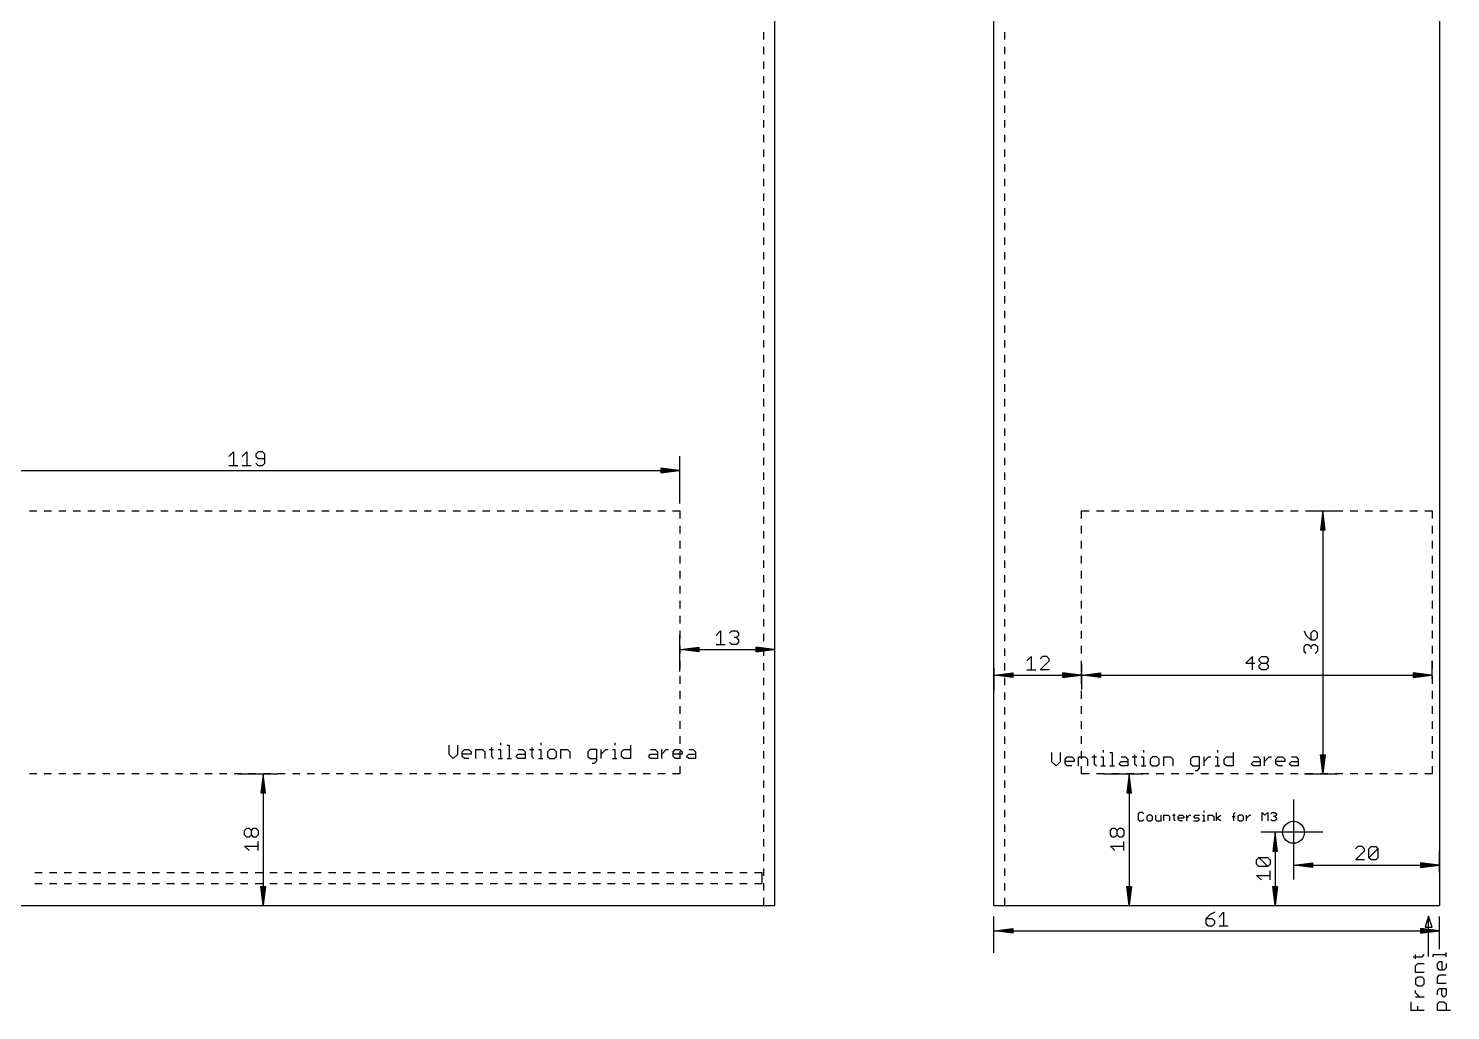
# Model space of a CAD drawing. Extents: x -7 to 382, y -31 to 255.
# Drawn here: x 187.9 to 382.5, y -14.4 to 120 of the extents above; entities that cross this region are included whole.
import ezdxf

# ---------------------------------------------------------------- set-up
doc = ezdxf.new("R2010")
doc.units = 0
doc.header["$MEASUREMENT"] = 0
for name, color, linetype, true_color in [('114', 253, 'CONTINUOUS', 0xadadad), ('20', 7, 'CONTINUOUS', 0xffffff), ('47', 140, 'CONTINUOUS', 0x00bfff)]:
    doc.layers.add(name, color=color, linetype=linetype, true_color=true_color)

msp = doc.modelspace()

# ---------------------------------------------------------------- linework, layer by layer
at = {"layer": '114'}
for p, q in [((245.3882, 21.9254), (245.3882, 20.6926)), ((246.621, 20.6926), (246.621, 21.9254)), ((251.2211, 21.6172), (251.2211, 20.3844)), ((252.4488, 22.2336), (252.4488, 21.9254)), ((253.3683, 21.9254), (253.6765, 21.9254)), ((253.6765, 21.9254), (253.6765, 20.0762)), ((256.7458, 21.6172), (256.7458, 20.3844)), ((257.9735, 22.2336), (257.9735, 21.9254)), ((268.1022, 22.2336), (268.1022, 21.9254)), ((270.2545, 21.9254), (270.2545, 20.0762)), ((245.3882, 20.6926), (246.0046, 20.0762)), ((246.0046, 20.0762), (246.621, 20.6926)), ((247.2297, 21.0008), (247.5379, 21.309)), ((247.2297, 20.3844), (247.2297, 21.0008)), ((248.4625, 20.6926), (247.2297, 20.6926)), ((247.5379, 20.0762), (247.2297, 20.3844)), ((247.5379, 21.309), (248.1543, 21.309)), ((248.1543, 20.0762), (247.5379, 20.0762)), ((248.1543, 21.309), (248.4625, 21.0008)), ((248.4625, 21.0008), (248.4625, 20.6926)), ((249.0713, 20.0762), (249.0713, 21.309)), ((249.0713, 21.309), (249.9959, 21.309)), ((249.9959, 21.309), (250.3041, 21.0008)), ((250.3041, 21.0008), (250.3041, 20.0762)), ((250.9129, 21.309), (251.5293, 21.309)), ((251.2211, 20.3844), (251.5293, 20.0762)), ((252.1406, 21.309), (252.4488, 21.309)), ((252.1406, 20.0762), (252.757, 20.0762)), ((252.4488, 21.309), (252.4488, 20.0762)), ((253.3683, 20.0762), (253.9847, 20.0762)), ((254.596, 20.3844), (254.9042, 20.6926)), ((254.9042, 20.0762), (254.596, 20.3844)), ((254.9042, 21.309), (255.5206, 21.309)), ((254.9042, 20.6926), (255.8288, 20.6926)), ((255.8288, 20.0762), (254.9042, 20.0762)), ((255.5206, 21.309), (255.8288, 21.0008)), ((255.8288, 21.0008), (255.8288, 20.0762)), ((256.4376, 21.309), (257.054, 21.309)), ((256.7458, 20.3844), (257.054, 20.0762)), ((257.6653, 21.309), (257.9735, 21.309)), ((257.6653, 20.0762), (258.2817, 20.0762)), ((257.9735, 21.309), (257.9735, 20.0762)), ((259.2012, 21.309), (258.893, 21.0008)), ((258.893, 21.0008), (258.893, 20.3844)), ((258.893, 20.3844), (259.2012, 20.0762)), ((259.8176, 21.309), (259.2012, 21.309)), ((259.2012, 20.0762), (259.8176, 20.0762)), ((260.1258, 21.0008), (259.8176, 21.309)), ((259.8176, 20.0762), (260.1258, 20.3844)), ((260.1258, 20.3844), (260.1258, 21.0008)), ((260.7346, 20.0762), (260.7346, 21.309)), ((260.7346, 21.309), (261.6592, 21.309)), ((261.6592, 21.309), (261.9674, 21.0008)), ((261.9674, 21.0008), (261.9674, 20.0762)), ((264.726, 21.309), (264.4178, 21.0008)), ((264.4178, 21.0008), (264.4178, 20.3844)), ((264.4178, 20.3844), (264.726, 20.0762)), ((265.6505, 21.309), (264.726, 21.309)), ((264.726, 20.0762), (265.6505, 20.0762)), ((265.3423, 19.4598), (265.6505, 19.768)), ((265.6505, 19.768), (265.6505, 21.309)), ((266.2593, 20.0762), (266.2593, 21.309)), ((266.2593, 20.6926), (266.8757, 21.309)), ((266.8757, 21.309), (267.1839, 21.309)), ((267.794, 21.309), (268.1022, 21.309)), ((267.794, 20.0762), (268.4104, 20.0762)), ((268.1022, 21.309), (268.1022, 20.0762)), ((269.0217, 21.0008), (269.3299, 21.309)), ((269.0217, 20.3844), (269.0217, 21.0008)), ((269.3299, 20.0762), (269.0217, 20.3844)), ((269.3299, 21.309), (270.2545, 21.309)), ((270.2545, 20.0762), (269.3299, 20.0762)), ((272.7048, 20.3844), (273.013, 20.6926)), ((273.013, 20.0762), (272.7048, 20.3844)), ((273.013, 21.309), (273.6294, 21.309)), ((273.013, 20.6926), (273.9376, 20.6926)), ((273.9376, 20.0762), (273.013, 20.0762)), ((273.6294, 21.309), (273.9376, 21.0008)), ((273.9376, 21.0008), (273.9376, 20.0762)), ((274.5464, 20.0762), (274.5464, 21.309)), ((274.5464, 20.6926), (275.1628, 21.309)), ((275.1628, 21.309), (275.471, 21.309)), ((276.081, 21.0008), (276.3892, 21.309)), ((276.081, 20.3844), (276.081, 21.0008)), ((277.3138, 20.6926), (276.081, 20.6926)), ((276.3892, 20.0762), (276.081, 20.3844)), ((276.3892, 21.309), (277.0056, 21.309)), ((277.0056, 20.0762), (276.3892, 20.0762)), ((277.0056, 21.309), (277.3138, 21.0008)), ((277.3138, 21.0008), (277.3138, 20.6926)), ((277.9226, 20.3844), (278.2308, 20.6926)), ((278.2308, 20.0762), (277.9226, 20.3844)), ((278.2308, 21.309), (278.8472, 21.309)), ((278.2308, 20.6926), (279.1554, 20.6926)), ((279.1554, 20.0762), (278.2308, 20.0762)), ((278.8472, 21.309), (279.1554, 21.0008)), ((279.1554, 21.0008), (279.1554, 20.0762)), ((327.8882, 20.9254), (327.8882, 19.6926)), ((327.8882, 19.6926), (328.5046, 19.0762)), ((328.5046, 19.0762), (329.121, 19.6926)), ((329.121, 19.6926), (329.121, 20.9254)), ((329.7297, 20.0008), (330.0379, 20.309)), ((329.7297, 19.3844), (329.7297, 20.0008)), ((330.9625, 19.6926), (329.7297, 19.6926)), ((330.0379, 20.309), (330.6543, 20.309)), ((330.6543, 20.309), (330.9625, 20.0008)), ((330.9625, 20.0008), (330.9625, 19.6926)), ((331.5713, 19.0762), (331.5713, 20.309)), ((331.5713, 20.309), (332.4959, 20.309)), ((332.4959, 20.309), (332.8041, 20.0008)), ((332.8041, 20.0008), (332.8041, 19.0762)), ((333.4129, 20.309), (334.0293, 20.309)), ((333.7211, 20.6172), (333.7211, 19.3844)), ((334.6406, 20.309), (334.9488, 20.309)), ((334.9488, 21.2336), (334.9488, 20.9254)), ((334.9488, 20.309), (334.9488, 19.0762)), ((335.8683, 20.9254), (336.1765, 20.9254)), ((336.1765, 20.9254), (336.1765, 19.0762)), ((337.096, 19.3844), (337.4042, 19.6926)), ((337.4042, 20.309), (338.0206, 20.309)), ((337.4042, 19.6926), (338.3288, 19.6926)), ((338.0206, 20.309), (338.3288, 20.0008)), ((338.3288, 20.0008), (338.3288, 19.0762)), ((338.9376, 20.309), (339.554, 20.309)), ((339.2458, 20.6172), (339.2458, 19.3844)), ((340.1653, 20.309), (340.4735, 20.309)), ((340.4735, 21.2336), (340.4735, 20.9254)), ((340.4735, 20.309), (340.4735, 19.0762)), ((341.7012, 20.309), (341.393, 20.0008)), ((341.393, 20.0008), (341.393, 19.3844)), ((342.3176, 20.309), (341.7012, 20.309)), ((342.6258, 20.0008), (342.3176, 20.309)), ((342.6258, 19.3844), (342.6258, 20.0008)), ((343.2346, 19.0762), (343.2346, 20.309)), ((343.2346, 20.309), (344.1592, 20.309)), ((344.1592, 20.309), (344.4674, 20.0008)), ((344.4674, 20.0008), (344.4674, 19.0762)), ((347.226, 20.309), (346.9178, 20.0008)), ((346.9178, 20.0008), (346.9178, 19.3844)), ((348.1505, 20.309), (347.226, 20.309)), ((348.1505, 18.768), (348.1505, 20.309)), ((348.7593, 19.0762), (348.7593, 20.309)), ((348.7593, 19.6926), (349.3757, 20.309)), ((349.3757, 20.309), (349.6839, 20.309)), ((350.294, 20.309), (350.6022, 20.309)), ((350.6022, 21.2336), (350.6022, 20.9254)), ((350.6022, 20.309), (350.6022, 19.0762)), ((351.5217, 20.0008), (351.8299, 20.309)), ((351.5217, 19.3844), (351.5217, 20.0008)), ((351.8299, 20.309), (352.7545, 20.309)), ((352.7545, 20.9254), (352.7545, 19.0762)), ((355.2048, 19.3844), (355.513, 19.6926)), ((355.513, 20.309), (356.1294, 20.309)), ((355.513, 19.6926), (356.4376, 19.6926)), ((356.1294, 20.309), (356.4376, 20.0008)), ((356.4376, 20.0008), (356.4376, 19.0762)), ((357.0464, 19.0762), (357.0464, 20.309)), ((357.0464, 19.6926), (357.6628, 20.309)), ((357.6628, 20.309), (357.971, 20.309)), ((358.581, 20.0008), (358.8892, 20.309)), ((358.581, 19.3844), (358.581, 20.0008)), ((359.8138, 19.6926), (358.581, 19.6926)), ((358.8892, 20.309), (359.5056, 20.309)), ((359.5056, 20.309), (359.8138, 20.0008)), ((359.8138, 20.0008), (359.8138, 19.6926)), ((360.4226, 19.3844), (360.7308, 19.6926)), ((360.7308, 20.309), (361.3472, 20.309)), ((360.7308, 19.6926), (361.6554, 19.6926)), ((361.3472, 20.309), (361.6554, 20.0008)), ((361.6554, 20.0008), (361.6554, 19.0762)), ((265.0341, 19.4598), (265.3423, 19.4598)), ((330.0379, 19.0762), (329.7297, 19.3844)), ((330.6543, 19.0762), (330.0379, 19.0762)), ((333.7211, 19.3844), (334.0293, 19.0762)), ((334.6406, 19.0762), (335.257, 19.0762)), ((335.8683, 19.0762), (336.4847, 19.0762)), ((337.4042, 19.0762), (337.096, 19.3844)), ((338.3288, 19.0762), (337.4042, 19.0762)), ((339.2458, 19.3844), (339.554, 19.0762)), ((340.1653, 19.0762), (340.7817, 19.0762)), ((341.393, 19.3844), (341.7012, 19.0762)), ((341.7012, 19.0762), (342.3176, 19.0762)), ((342.3176, 19.0762), (342.6258, 19.3844)), ((346.9178, 19.3844), (347.226, 19.0762)), ((347.226, 19.0762), (348.1505, 19.0762)), ((347.5341, 18.4598), (347.8423, 18.4598)), ((347.8423, 18.4598), (348.1505, 18.768)), ((350.294, 19.0762), (350.9104, 19.0762)), ((351.8299, 19.0762), (351.5217, 19.3844)), ((352.7545, 19.0762), (351.8299, 19.0762)), ((355.513, 19.0762), (355.2048, 19.3844)), ((356.4376, 19.0762), (355.513, 19.0762)), ((358.8892, 19.0762), (358.581, 19.3844)), ((359.5056, 19.0762), (358.8892, 19.0762)), ((360.7308, 19.0762), (360.4226, 19.3844)), ((361.6554, 19.0762), (360.7308, 19.0762)), ((379.5, -1.5), (379, -3)), ((379.5, -7), (379.5, -1.5)), ((380, -3), (379.5, -1.5)), ((379, -3), (380, -3)), ((377.3998, -7.0393), (378.5987, -7.0393)), ((377.6995, -7.339), (377.6995, -6.7396)), ((378.5987, -7.0393), (378.8984, -6.7396)), ((380.1001, -7.0321), (380.1001, -6.7324)), ((380.1001, -6.7324), (381.8984, -6.7324)), ((380.6995, -7.9745), (380.9992, -7.6748)), ((380.9992, -7.6748), (381.299, -7.6748)), ((381.299, -7.6748), (381.299, -8.8737)), ((381.8984, -7.0321), (381.8984, -6.4327)), ((377.6995, -8.2814), (377.9992, -7.9817)), ((377.6995, -9.1806), (377.6995, -8.2814)), ((378.8984, -9.1806), (377.6995, -9.1806)), ((377.9992, -7.9817), (378.8984, -7.9817)), ((380.6995, -8.574), (380.6995, -7.9745)), ((380.9992, -8.8737), (380.6995, -8.574)), ((380.6995, -9.8161), (380.9992, -9.5164)), ((381.5987, -8.8737), (380.9992, -8.8737)), ((380.9992, -9.5164), (381.8984, -9.5164)), ((381.8984, -8.574), (381.5987, -8.8737)), ((381.8984, -7.9745), (381.8984, -8.574)), ((377.9992, -9.8233), (377.6995, -10.123)), ((377.6995, -10.123), (377.6995, -10.7225)), ((377.6995, -10.7225), (377.9992, -11.0222)), ((377.6995, -11.9574), (377.6995, -11.6577)), ((378.5987, -9.8233), (377.9992, -9.8233)), ((377.9992, -11.0222), (378.5987, -11.0222)), ((378.8984, -10.123), (378.5987, -9.8233)), ((378.5987, -11.0222), (378.8984, -10.7225)), ((378.8984, -10.7225), (378.8984, -10.123)), ((380.6995, -10.7153), (380.6995, -9.8161)), ((381.8984, -10.7153), (380.6995, -10.7153)), ((380.6995, -11.6577), (380.9992, -11.3579)), ((380.6995, -12.2571), (380.6995, -11.6577)), ((380.9992, -11.3579), (381.8984, -11.3579)), ((381.299, -12.2571), (381.299, -11.3579)), ((381.8984, -11.3579), (381.8984, -12.2571)), ((377.1001, -14.3984), (377.1001, -13.1995)), ((378.299, -12.5568), (377.6995, -11.9574)), ((378.8984, -12.5568), (377.6995, -12.5568)), ((380.6995, -13.4992), (380.9992, -13.1995)), ((380.6995, -14.3984), (380.6995, -13.4992)), ((380.9992, -13.1995), (381.5987, -13.1995)), ((381.5987, -12.5568), (381.299, -12.2571)), ((381.8984, -12.2571), (381.5987, -12.5568)), ((381.5987, -13.1995), (381.8984, -13.4992)), ((381.8984, -13.4992), (381.8984, -14.3984)), ((378.8984, -14.3984), (377.1001, -14.3984)), ((377.9992, -14.3984), (377.9992, -13.799)), ((382.4978, -14.3984), (380.6995, -14.3984))]:
    msp.add_line(p, q, dxfattribs=at)
at = {"layer": '20'}
for p, q in [((290, 0), (290, 240)), ((320, 0), (320, 240)), ((381, 240), (381, 0)), ((288.5, 118.4917), (288.5, 119.5)), ((321.5, 118.4917), (321.5, 119.5)), ((288.5, 116.4833), (288.5, 117.4917)), ((321.5, 116.4833), (321.5, 117.4917)), ((288.5, 114.475), (288.5, 115.4833)), ((321.5, 114.475), (321.5, 115.4833)), ((288.5, 112.4667), (288.5, 113.475)), ((321.5, 112.4667), (321.5, 113.475)), ((288.5, 110.4583), (288.5, 111.4667)), ((321.5, 110.4583), (321.5, 111.4667)), ((288.5, 108.45), (288.5, 109.4583)), ((321.5, 108.45), (321.5, 109.4583)), ((288.5, 106.4417), (288.5, 107.45)), ((321.5, 106.4417), (321.5, 107.45)), ((288.5, 104.4333), (288.5, 105.4417)), ((321.5, 104.4333), (321.5, 105.4417)), ((288.5, 102.425), (288.5, 103.4333)), ((321.5, 102.425), (321.5, 103.4333)), ((288.5, 100.4167), (288.5, 101.425)), ((321.5, 100.4167), (321.5, 101.425)), ((288.5, 98.4083), (288.5, 99.4167)), ((321.5, 98.4083), (321.5, 99.4167)), ((288.5, 96.4), (288.5, 97.4083)), ((321.5, 96.4), (321.5, 97.4083)), ((288.5, 94.3917), (288.5, 95.4)), ((321.5, 94.3917), (321.5, 95.4)), ((288.5, 92.3833), (288.5, 93.3917)), ((321.5, 92.3833), (321.5, 93.3917)), ((288.5, 90.375), (288.5, 91.3833)), ((321.5, 90.375), (321.5, 91.3833)), ((288.5, 88.3667), (288.5, 89.375)), ((321.5, 88.3667), (321.5, 89.375)), ((288.5, 86.3583), (288.5, 87.3667)), ((321.5, 86.3583), (321.5, 87.3667)), ((288.5, 84.35), (288.5, 85.3583)), ((321.5, 84.35), (321.5, 85.3583)), ((288.5, 82.3417), (288.5, 83.35)), ((321.5, 82.3417), (321.5, 83.35)), ((288.5, 80.3333), (288.5, 81.3417)), ((321.5, 80.3333), (321.5, 81.3417)), ((288.5, 78.325), (288.5, 79.3333)), ((321.5, 78.325), (321.5, 79.3333)), ((288.5, 76.3167), (288.5, 77.325)), ((321.5, 76.3167), (321.5, 77.325)), ((288.5, 74.3083), (288.5, 75.3167)), ((321.5, 74.3083), (321.5, 75.3167)), ((288.5, 72.3), (288.5, 73.3083)), ((321.5, 72.3), (321.5, 73.3083)), ((288.5, 70.2917), (288.5, 71.3)), ((321.5, 70.2917), (321.5, 71.3)), ((288.5, 68.2833), (288.5, 69.2917)), ((321.5, 68.2833), (321.5, 69.2917)), ((288.5, 66.275), (288.5, 67.2833)), ((321.5, 66.275), (321.5, 67.2833)), ((288.5, 64.2667), (288.5, 65.275)), ((321.5, 64.2667), (321.5, 65.275)), ((288.5, 62.2583), (288.5, 63.2667)), ((321.5, 62.2583), (321.5, 63.2667)), ((288.5, 60.25), (288.5, 61.2583)), ((321.5, 60.25), (321.5, 61.2583)), ((288.5, 58.2417), (288.5, 59.25)), ((321.5, 58.2417), (321.5, 59.25)), ((288.5, 56.2333), (288.5, 57.2417)), ((321.5, 56.2333), (321.5, 57.2417)), ((288.5, 54.225), (288.5, 55.2333)), ((321.5, 54.225), (321.5, 55.2333)), ((188, 54), (189, 54)), ((190, 54), (191, 54)), ((192, 54), (193, 54)), ((194, 54), (195, 54)), ((196, 54), (197, 54)), ((198, 54), (199, 54)), ((200, 54), (201, 54)), ((202, 54), (203, 54)), ((204, 54), (205, 54)), ((206, 54), (207, 54)), ((208, 54), (209, 54)), ((210, 54), (211, 54)), ((212, 54), (213, 54)), ((214, 54), (215, 54)), ((216, 54), (217, 54)), ((218, 54), (219, 54)), ((220, 54), (221, 54)), ((222, 54), (223, 54)), ((224, 54), (225, 54)), ((226, 54), (227, 54)), ((228, 54), (229, 54)), ((230, 54), (231, 54)), ((232, 54), (233, 54)), ((234, 54), (235, 54)), ((236, 54), (237, 54)), ((238, 54), (239, 54)), ((240, 54), (241, 54)), ((242, 54), (243, 54)), ((244, 54), (245, 54)), ((246, 54), (247, 54)), ((248, 54), (249, 54)), ((250, 54), (251, 54)), ((252, 54), (253, 54)), ((254, 54), (255, 54)), ((256, 54), (257, 54)), ((258, 54), (259, 54)), ((260, 54), (261, 54)), ((262, 54), (263, 54)), ((264, 54), (265, 54)), ((266, 54), (267, 54)), ((268, 54), (269, 54)), ((270, 54), (271, 54)), ((272, 54), (273, 54)), ((274, 54), (275, 54)), ((276, 54), (277, 54)), ((277, 54), (277, 52.9444)), ((288.5, 52.2167), (288.5, 53.225)), ((321.5, 52.2167), (321.5, 53.225)), ((332, 52.9444), (332, 54)), ((332, 54), (333.0417, 54)), ((334.0417, 54), (335.0833, 54)), ((336.0833, 54), (337.125, 54)), ((338.125, 54), (339.1667, 54)), ((340.1667, 54), (341.2083, 54)), ((342.2083, 54), (343.25, 54)), ((344.25, 54), (345.2917, 54)), ((346.2917, 54), (347.3333, 54)), ((348.3333, 54), (349.375, 54)), ((350.375, 54), (351.4167, 54)), ((352.4167, 54), (353.4583, 54)), ((354.4583, 54), (355.5, 54)), ((356.5, 54), (357.5417, 54)), ((358.5417, 54), (359.5833, 54)), ((360.5833, 54), (361.625, 54)), ((362.625, 54), (363.6667, 54)), ((364.6667, 54), (365.7083, 54)), ((366.7083, 54), (367.75, 54)), ((368.75, 54), (369.7917, 54)), ((370.7917, 54), (371.8333, 54)), ((372.8333, 54), (373.875, 54)), ((374.875, 54), (375.9167, 54)), ((376.9167, 54), (377.9583, 54)), ((378.9583, 54), (380, 54)), ((380, 54), (380, 52.9444)), ((277, 51.9444), (277, 50.8889)), ((288.5, 50.2083), (288.5, 51.2167)), ((321.5, 50.2083), (321.5, 51.2167)), ((332, 50.8889), (332, 51.9444)), ((380, 51.9444), (380, 50.8889)), ((277, 49.8889), (277, 48.8333)), ((288.5, 48.2), (288.5, 49.2083)), ((321.5, 48.2), (321.5, 49.2083)), ((332, 48.8333), (332, 49.8889)), ((380, 49.8889), (380, 48.8333)), ((277, 47.8333), (277, 46.7778)), ((288.5, 46.1917), (288.5, 47.2)), ((321.5, 46.1917), (321.5, 47.2)), ((332, 46.7778), (332, 47.8333)), ((380, 47.8333), (380, 46.7778)), ((277, 45.7778), (277, 44.7222)), ((288.5, 44.1833), (288.5, 45.1917)), ((321.5, 44.1833), (321.5, 45.1917)), ((332, 44.7222), (332, 45.7778)), ((380, 45.7778), (380, 44.7222)), ((277, 43.7222), (277, 42.6667)), ((288.5, 42.175), (288.5, 43.1833)), ((321.5, 42.175), (321.5, 43.1833)), ((332, 42.6667), (332, 43.7222)), ((380, 43.7222), (380, 42.6667)), ((277, 41.6667), (277, 40.6111)), ((288.5, 40.1667), (288.5, 41.175)), ((321.5, 40.1667), (321.5, 41.175)), ((332, 40.6111), (332, 41.6667)), ((380, 41.6667), (380, 40.6111)), ((277, 39.6111), (277, 38.5556)), ((288.5, 38.1583), (288.5, 39.1667)), ((321.5, 38.1583), (321.5, 39.1667)), ((332, 38.5556), (332, 39.6111)), ((380, 39.6111), (380, 38.5556)), ((277, 37.5556), (277, 36.5)), ((288.5, 36.15), (288.5, 37.1583)), ((321.5, 36.15), (321.5, 37.1583)), ((332, 36.5), (332, 37.5556)), ((380, 37.5556), (380, 36.5)), ((277, 35.5), (277, 34.4444)), ((288.5, 34.1417), (288.5, 35.15)), ((321.5, 34.1417), (321.5, 35.15)), ((332, 34.4444), (332, 35.5)), ((380, 35.5), (380, 34.4444)), ((277, 33.4444), (277, 32.3889)), ((288.5, 32.1333), (288.5, 33.1417)), ((321.5, 32.1333), (321.5, 33.1417)), ((332, 32.3889), (332, 33.4444)), ((380, 33.4444), (380, 32.3889)), ((277, 31.3889), (277, 30.3333)), ((332, 30.3333), (332, 31.3889)), ((380, 31.3889), (380, 30.3333)), ((277, 29.3333), (277, 28.2778)), ((288.5, 30.125), (288.5, 31.1333)), ((321.5, 30.125), (321.5, 31.1333)), ((332, 28.2778), (332, 29.3333)), ((380, 29.3333), (380, 28.2778)), ((277, 27.2778), (277, 26.2222)), ((288.5, 28.1167), (288.5, 29.125)), ((321.5, 28.1167), (321.5, 29.125)), ((332, 26.2222), (332, 27.2778)), ((380, 27.2778), (380, 26.2222)), ((288.5, 26.1083), (288.5, 27.1167)), ((321.5, 26.1083), (321.5, 27.1167)), ((277, 25.2222), (277, 24.1667)), ((288.5, 24.1), (288.5, 25.1083)), ((321.5, 24.1), (321.5, 25.1083)), ((332, 24.1667), (332, 25.2222)), ((380, 25.2222), (380, 24.1667)), ((277, 23.1667), (277, 22.1111)), ((288.5, 22.0917), (288.5, 23.1)), ((321.5, 22.0917), (321.5, 23.1)), ((332, 22.1111), (332, 23.1667)), ((380, 23.1667), (380, 22.1111)), ((277, 21.1111), (277, 20.0556)), ((288.5, 20.0833), (288.5, 21.0917)), ((321.5, 20.0833), (321.5, 21.0917)), ((332, 20.0556), (332, 21.1111)), ((380, 21.1111), (380, 20.0556)), ((189, 18), (188, 18)), ((191, 18), (190, 18)), ((193, 18), (192, 18)), ((195, 18), (194, 18)), ((197, 18), (196, 18)), ((199, 18), (198, 18)), ((201, 18), (200, 18)), ((203, 18), (202, 18)), ((205, 18), (204, 18)), ((207, 18), (206, 18)), ((209, 18), (208, 18)), ((211, 18), (210, 18)), ((213, 18), (212, 18)), ((215, 18), (214, 18)), ((217, 18), (216, 18)), ((219, 18), (218, 18)), ((221, 18), (220, 18)), ((223, 18), (222, 18)), ((225, 18), (224, 18)), ((227, 18), (226, 18)), ((229, 18), (228, 18)), ((231, 18), (230, 18)), ((233, 18), (232, 18)), ((235, 18), (234, 18)), ((237, 18), (236, 18)), ((239, 18), (238, 18)), ((241, 18), (240, 18)), ((243, 18), (242, 18)), ((245, 18), (244, 18)), ((247, 18), (246, 18)), ((249, 18), (248, 18)), ((251, 18), (250, 18)), ((253, 18), (252, 18)), ((255, 18), (254, 18)), ((257, 18), (256, 18)), ((259, 18), (258, 18)), ((261, 18), (260, 18)), ((263, 18), (262, 18)), ((265, 18), (264, 18)), ((267, 18), (266, 18)), ((269, 18), (268, 18)), ((271, 18), (270, 18)), ((273, 18), (272, 18)), ((275, 18), (274, 18)), ((277, 18), (276, 18)), ((277, 19.0556), (277, 18)), ((288.5, 18.075), (288.5, 19.0833)), ((321.5, 18.075), (321.5, 19.0833)), ((332, 18), (332, 19.0556)), ((333.0417, 18), (332, 18)), ((335.0833, 18), (334.0417, 18)), ((337.125, 18), (336.0833, 18)), ((339.1667, 18), (338.125, 18)), ((341.2083, 18), (340.1667, 18)), ((343.25, 18), (342.2083, 18)), ((345.2917, 18), (344.25, 18)), ((347.3333, 18), (346.2917, 18)), ((349.375, 18), (348.3333, 18)), ((351.4167, 18), (350.375, 18)), ((353.4583, 18), (352.4167, 18)), ((355.5, 18), (354.4583, 18)), ((357.5417, 18), (356.5, 18)), ((359.5833, 18), (358.5417, 18)), ((361.625, 18), (360.5833, 18)), ((363.6667, 18), (362.625, 18)), ((365.7083, 18), (364.6667, 18)), ((367.75, 18), (366.7083, 18)), ((369.7917, 18), (368.75, 18)), ((371.8333, 18), (370.7917, 18)), ((373.875, 18), (372.8333, 18)), ((375.9167, 18), (374.875, 18)), ((377.9583, 18), (376.9167, 18)), ((380, 18), (378.9583, 18)), ((380, 19.0556), (380, 18)), ((288.5, 16.0667), (288.5, 17.075)), ((321.5, 16.0667), (321.5, 17.075)), ((288.5, 14.0583), (288.5, 15.0667)), ((321.5, 14.0583), (321.5, 15.0667)), ((288.5, 12.05), (288.5, 13.0583)), ((321.5, 12.05), (321.5, 13.0583)), ((288.5, 10.0417), (288.5, 11.05)), ((321.5, 10.0417), (321.5, 11.05)), ((288.5, 8.0333), (288.5, 9.0417)), ((321.5, 8.0333), (321.5, 9.0417)), ((288.5, 6.025), (288.5, 7.0333)), ((321.5, 6.025), (321.5, 7.0333)), ((188.7255, 4.5), (189.736, 4.5)), ((190.736, 4.5), (191.7465, 4.5)), ((192.7465, 4.5), (193.757, 4.5)), ((194.757, 4.5), (195.7675, 4.5)), ((196.7675, 4.5), (197.778, 4.5)), ((198.778, 4.5), (199.7885, 4.5)), ((200.7885, 4.5), (201.799, 4.5)), ((202.799, 4.5), (203.8094, 4.5)), ((204.8094, 4.5), (205.8199, 4.5)), ((206.8199, 4.5), (207.8304, 4.5)), ((208.8304, 4.5), (209.8409, 4.5)), ((210.8409, 4.5), (211.8514, 4.5)), ((212.8514, 4.5), (213.8619, 4.5)), ((214.8619, 4.5), (215.8724, 4.5)), ((216.8724, 4.5), (217.8829, 4.5)), ((218.8829, 4.5), (219.8934, 4.5)), ((220.8934, 4.5), (221.9038, 4.5)), ((222.9038, 4.5), (223.9143, 4.5)), ((224.9143, 4.5), (225.9248, 4.5)), ((226.9248, 4.5), (227.9353, 4.5)), ((228.9353, 4.5), (229.9458, 4.5)), ((230.9458, 4.5), (231.9563, 4.5)), ((232.9563, 4.5), (233.9668, 4.5)), ((234.9668, 4.5), (235.9773, 4.5)), ((236.9773, 4.5), (237.9878, 4.5)), ((238.9878, 4.5), (239.9983, 4.5)), ((240.9983, 4.5), (242.0087, 4.5)), ((243.0087, 4.5), (244.0192, 4.5)), ((245.0192, 4.5), (246.0297, 4.5)), ((247.0297, 4.5), (248.0402, 4.5)), ((249.0402, 4.5), (250.0507, 4.5)), ((251.0507, 4.5), (252.0612, 4.5)), ((253.0612, 4.5), (254.0717, 4.5)), ((255.0717, 4.5), (256.0822, 4.5)), ((257.0822, 4.5), (258.0927, 4.5)), ((259.0927, 4.5), (260.1031, 4.5)), ((261.1031, 4.5), (262.1136, 4.5)), ((263.1136, 4.5), (264.1241, 4.5)), ((265.1241, 4.5), (266.1346, 4.5)), ((267.1346, 4.5), (268.1451, 4.5)), ((269.1451, 4.5), (270.1556, 4.5)), ((271.1556, 4.5), (272.1661, 4.5)), ((273.1661, 4.5), (274.1766, 4.5)), ((275.1766, 4.5), (276.1871, 4.5)), ((277.1871, 4.5), (278.1976, 4.5)), ((279.1976, 4.5), (280.208, 4.5)), ((281.208, 4.5), (282.2185, 4.5)), ((283.2185, 4.5), (284.229, 4.5)), ((285.229, 4.5), (286.2395, 4.5)), ((287.2395, 4.5), (288.25, 4.5)), ((288.25, 4.5), (288.25, 3)), ((288.5, 4.0167), (288.5, 5.025)), ((321.5, 4.0167), (321.5, 5.025)), ((188.7255, 3), (189.736, 3)), ((190.736, 3), (191.7465, 3)), ((192.7465, 3), (193.757, 3)), ((194.757, 3), (195.7675, 3)), ((196.7675, 3), (197.778, 3)), ((198.778, 3), (199.7885, 3)), ((200.7885, 3), (201.799, 3)), ((202.799, 3), (203.8094, 3)), ((204.8094, 3), (205.8199, 3)), ((206.8199, 3), (207.8304, 3)), ((208.8304, 3), (209.8409, 3)), ((210.8409, 3), (211.8514, 3)), ((212.8514, 3), (213.8619, 3)), ((214.8619, 3), (215.8724, 3)), ((216.8724, 3), (217.8829, 3)), ((218.8829, 3), (219.8934, 3)), ((220.8934, 3), (221.9038, 3)), ((222.9038, 3), (223.9143, 3)), ((224.9143, 3), (225.9248, 3)), ((226.9248, 3), (227.9353, 3)), ((228.9353, 3), (229.9458, 3)), ((230.9458, 3), (231.9563, 3)), ((232.9563, 3), (233.9668, 3)), ((234.9668, 3), (235.9773, 3)), ((236.9773, 3), (237.9878, 3)), ((238.9878, 3), (239.9983, 3)), ((240.9983, 3), (242.0087, 3)), ((243.0087, 3), (244.0192, 3)), ((245.0192, 3), (246.0297, 3)), ((247.0297, 3), (248.0402, 3)), ((249.0402, 3), (250.0507, 3)), ((251.0507, 3), (252.0612, 3)), ((253.0612, 3), (254.0717, 3)), ((255.0717, 3), (256.0822, 3)), ((257.0822, 3), (258.0927, 3)), ((259.0927, 3), (260.1031, 3)), ((261.1031, 3), (262.1136, 3)), ((263.1136, 3), (264.1241, 3)), ((265.1241, 3), (266.1346, 3)), ((267.1346, 3), (268.1451, 3)), ((269.1451, 3), (270.1556, 3)), ((271.1556, 3), (272.1661, 3)), ((273.1661, 3), (274.1766, 3)), ((275.1766, 3), (276.1871, 3)), ((277.1871, 3), (278.1976, 3)), ((279.1976, 3), (280.208, 3)), ((281.208, 3), (282.2185, 3)), ((283.2185, 3), (284.229, 3)), ((285.229, 3), (286.2395, 3)), ((287.2395, 3), (288.25, 3)), ((288.5, 2.0083), (288.5, 3.0167)), ((321.5, 2.0083), (321.5, 3.0167)), ((1.5, 0), (288.5, 0)), ((288.5, 0), (288.5, 1.0083)), ((288.5, 0), (290, 0)), ((320, 0), (321.5, 0)), ((321.5, 0), (321.5, 1.0083)), ((321.5, 0), (381, 0))]:
    msp.add_line(p, q, dxfattribs=at)
msp.add_circle((361, 10), 1.5, dxfattribs=at)
at = {"layer": '47'}
for p, q in [((215.2912, 61.439), (215.9076, 62.0554)), ((215.9076, 62.0554), (215.9076, 60.2062)), ((217.1328, 61.439), (217.7491, 62.0554)), ((217.7491, 62.0554), (217.7491, 60.2062)), ((219.2825, 62.0554), (218.9743, 61.7472)), ((218.9743, 61.7472), (218.9743, 61.439)), ((218.9743, 61.439), (219.2825, 61.1308)), ((218.9743, 60.5144), (219.2825, 60.2062)), ((219.8989, 62.0554), (219.2825, 62.0554)), ((219.2825, 61.1308), (220.2071, 61.1308)), ((220.2071, 61.7472), (219.8989, 62.0554)), ((219.8989, 60.2062), (220.2071, 60.5144)), ((220.2071, 60.5144), (220.2071, 61.7472)), ((277, 55), (277, 61.45)), ((158.065, 59.5), (276.935, 59.5)), ((215.2912, 60.2062), (216.524, 60.2062)), ((217.1328, 60.2062), (218.3655, 60.2062)), ((219.2825, 60.2062), (219.8989, 60.2062)), ((276.935, 59.5), (274.4, 59.8192)), ((274.4, 59.8192), (274.4, 59.1808)), ((276.935, 59.5), (274.4, 59.76)), ((276.935, 59.5), (274.4, 59.63)), ((274.4, 59.1808), (276.935, 59.5)), ((274.4, 59.37), (276.935, 59.5)), ((274.4, 59.24), (276.935, 59.5)), ((363, 54), (366.95, 54)), ((365, 53.935), (364.6808, 51.4)), ((365, 53.935), (364.74, 51.4)), ((365, 53.935), (364.87, 51.4)), ((365, 53.935), (365, 18.065)), ((365.3192, 51.4), (365, 53.935)), ((365.13, 51.4), (365, 53.935)), ((365.26, 51.4), (365, 53.935)), ((364.6808, 51.4), (365.3192, 51.4)), ((281.9829, 36.939), (282.5993, 37.5554)), ((282.5993, 37.5554), (282.5993, 35.7062)), ((283.8245, 37.2472), (284.1327, 37.5554)), ((284.1327, 37.5554), (284.7491, 37.5554)), ((284.7491, 37.5554), (285.0573, 37.2472)), ((285.0573, 37.2472), (285.0573, 36.939)), ((362.4446, 37.5573), (362.7528, 36.9409)), ((363.6774, 37.5573), (363.3692, 37.2491)), ((363.3692, 37.2491), (363.3692, 36.3245)), ((363.9856, 37.5573), (363.6774, 37.5573)), ((364.2938, 37.2491), (363.9856, 37.5573)), ((364.2938, 36.6327), (364.2938, 37.2491)), ((277, 32), (277, 36.95)), ((277.065, 35), (279.6, 35.3192)), ((277.065, 35), (279.6, 35.26)), ((277.065, 35), (279.6, 35.13)), ((279.6, 35.3192), (279.6, 34.6808)), ((281.9829, 35.7062), (283.2157, 35.7062)), ((284.1327, 35.7062), (283.8245, 36.0144)), ((284.7491, 35.7062), (284.1327, 35.7062)), ((284.7491, 36.6308), (284.4409, 36.6308)), ((285.0573, 36.939), (284.7491, 36.6308)), ((284.7491, 36.6308), (285.0573, 36.3226)), ((285.0573, 36.0144), (284.7491, 35.7062)), ((285.0573, 36.3226), (285.0573, 36.0144)), ((289.935, 35), (287.4, 35.3192)), ((287.4, 35.3192), (287.4, 34.6808)), ((289.935, 35), (287.4, 35.26)), ((289.935, 35), (287.4, 35.13)), ((290, 30.5), (290, 36.95)), ((362.4446, 35.4075), (362.7528, 35.7157)), ((362.4446, 34.7911), (362.4446, 35.4075)), ((362.7528, 36.9409), (363.3692, 36.3245)), ((362.7528, 35.7157), (363.061, 35.7157)), ((363.061, 35.7157), (363.3692, 35.4075)), ((363.3692, 36.3245), (363.9856, 36.3245)), ((363.3692, 35.4075), (363.6774, 35.7157)), ((363.3692, 35.4075), (363.3692, 35.0993)), ((363.6774, 35.7157), (363.9856, 35.7157)), ((363.9856, 36.3245), (364.2938, 36.6327)), ((363.9856, 35.7157), (364.2938, 35.4075)), ((364.2938, 35.4075), (364.2938, 34.7911)), ((277.065, 35), (289.935, 35)), ((279.6, 34.6808), (277.065, 35)), ((279.6, 34.87), (277.065, 35)), ((279.6, 34.74), (277.065, 35)), ((287.4, 34.6808), (289.935, 35)), ((287.4, 34.87), (289.935, 35)), ((287.4, 34.74), (289.935, 35)), ((324.4829, 33.439), (325.0993, 34.0554)), ((325.0993, 34.0554), (325.0993, 32.2062)), ((326.6327, 34.0554), (326.3245, 33.7472)), ((326.3245, 32.2062), (327.5573, 33.439)), ((327.2491, 34.0554), (326.6327, 34.0554)), ((327.5573, 33.7472), (327.2491, 34.0554)), ((327.5573, 33.439), (327.5573, 33.7472)), ((332, 31), (332, 33.45)), ((355.4075, 34.0554), (354.4829, 33.1308)), ((354.4829, 33.1308), (355.7157, 33.1308)), ((355.4075, 32.2062), (355.4075, 34.0554)), ((356.3245, 33.7472), (356.6327, 34.0554)), ((356.3245, 33.439), (356.3245, 33.7472)), ((356.6327, 33.1308), (356.3245, 33.439)), ((356.3245, 32.8226), (356.6327, 33.1308)), ((356.6327, 34.0554), (357.2491, 34.0554)), ((356.6327, 33.1308), (357.2491, 33.1308)), ((357.2491, 34.0554), (357.5573, 33.7472)), ((357.5573, 33.439), (357.2491, 33.1308)), ((357.2491, 33.1308), (357.5573, 32.8226)), ((357.5573, 33.7472), (357.5573, 33.439)), ((362.7528, 34.4829), (362.4446, 34.7911)), ((364.2938, 34.7911), (363.9856, 34.4829)), ((380, 31), (380, 33.45)), ((320, 32.5), (320, 29.55)), ((320.065, 31.5), (322.6, 31.8192)), ((320.065, 31.5), (322.6, 31.76)), ((320.065, 31.5), (322.6, 31.63)), ((320.065, 31.5), (331.935, 31.5)), ((322.6, 31.1808), (320.065, 31.5)), ((322.6, 31.37), (320.065, 31.5)), ((322.6, 31.24), (320.065, 31.5)), ((322.6, 31.8192), (322.6, 31.1808)), ((324.4829, 32.2062), (325.7157, 32.2062)), ((327.5573, 32.2062), (326.3245, 32.2062)), ((331.935, 31.5), (329.4, 31.8192)), ((329.4, 31.8192), (329.4, 31.1808)), ((331.935, 31.5), (329.4, 31.76)), ((331.935, 31.5), (329.4, 31.63)), ((329.4, 31.1808), (331.935, 31.5)), ((329.4, 31.37), (331.935, 31.5)), ((329.4, 31.24), (331.935, 31.5)), ((332, 33), (332, 29.55)), ((332.065, 31.5), (334.6, 31.8192)), ((332.065, 31.5), (334.6, 31.76)), ((332.065, 31.5), (334.6, 31.63)), ((332.065, 31.5), (379.935, 31.5)), ((334.6, 31.1808), (332.065, 31.5)), ((334.6, 31.37), (332.065, 31.5)), ((334.6, 31.24), (332.065, 31.5)), ((334.6, 31.8192), (334.6, 31.1808)), ((356.3245, 32.5144), (356.3245, 32.8226)), ((356.6327, 32.2062), (356.3245, 32.5144)), ((357.2491, 32.2062), (356.6327, 32.2062)), ((357.5573, 32.5144), (357.2491, 32.2062)), ((357.5573, 32.8226), (357.5573, 32.5144)), ((379.935, 31.5), (377.4, 31.8192)), ((377.4, 31.8192), (377.4, 31.1808)), ((379.935, 31.5), (377.4, 31.76)), ((379.935, 31.5), (377.4, 31.63)), ((377.4, 31.1808), (379.935, 31.5)), ((377.4, 31.37), (379.935, 31.5)), ((377.4, 31.24), (379.935, 31.5)), ((365, 18.065), (364.6808, 20.6)), ((364.6808, 20.6), (365.3192, 20.6)), ((365, 18.065), (364.74, 20.6)), ((365, 18.065), (364.87, 20.6)), ((365.3192, 20.6), (365, 18.065)), ((365.13, 20.6), (365, 18.065)), ((365.26, 20.6), (365, 18.065)), ((216.5, 18), (221.95, 18)), ((220, 17.935), (219.6808, 15.4)), ((220, 17.935), (219.74, 15.4)), ((220, 17.935), (219.87, 15.4)), ((220, 17.935), (220, 0.065)), ((220.3192, 15.4), (220, 17.935)), ((220.13, 15.4), (220, 17.935)), ((220.26, 15.4), (220, 17.935)), ((335, 18), (340.45, 18)), ((338.5, 17.935), (338.1808, 15.4)), ((338.5, 17.935), (338.24, 15.4)), ((338.5, 17.935), (338.37, 15.4)), ((338.5, 17.935), (338.5, 0.065)), ((338.8192, 15.4), (338.5, 17.935)), ((338.63, 15.4), (338.5, 17.935)), ((338.76, 15.4), (338.5, 17.935)), ((362.5, 18), (366.95, 18)), ((219.6808, 15.4), (220.3192, 15.4)), ((338.1808, 15.4), (338.8192, 15.4)), ((361, 14.5), (361, 3.55)), ((339.9506, 12.7202), (339.7557, 12.5253)), ((339.7557, 12.5253), (339.7557, 11.7457)), ((339.7557, 11.7457), (339.9506, 11.5508)), ((340.3404, 12.7202), (339.9506, 12.7202)), ((340.5353, 12.5253), (340.3404, 12.7202)), ((340.3404, 11.5508), (340.5353, 11.7457)), ((341.12, 12.3304), (340.9251, 12.1355)), ((340.9251, 12.1355), (340.9251, 11.7457)), ((340.9251, 11.7457), (341.12, 11.5508)), ((341.5098, 12.3304), (341.12, 12.3304)), ((341.7047, 12.1355), (341.5098, 12.3304)), ((341.5098, 11.5508), (341.7047, 11.7457)), ((341.7047, 11.7457), (341.7047, 12.1355)), ((342.0945, 12.3304), (342.0945, 11.7457)), ((342.0945, 11.7457), (342.2894, 11.5508)), ((342.8741, 11.5508), (342.8741, 12.3304)), ((343.2639, 11.5508), (343.2639, 12.3304)), ((343.2639, 12.3304), (343.8486, 12.3304)), ((343.8486, 12.3304), (344.0435, 12.1355)), ((344.0435, 12.1355), (344.0435, 11.5508)), ((344.4333, 12.3304), (344.8231, 12.3304)), ((344.6282, 12.5253), (344.6282, 11.7457)), ((344.6282, 11.7457), (344.8231, 11.5508)), ((345.2129, 12.1355), (345.4078, 12.3304)), ((345.2129, 11.7457), (345.2129, 12.1355)), ((345.9925, 11.9406), (345.2129, 11.9406)), ((345.4078, 11.5508), (345.2129, 11.7457)), ((345.4078, 12.3304), (345.7976, 12.3304)), ((345.7976, 12.3304), (345.9925, 12.1355)), ((345.9925, 12.1355), (345.9925, 11.9406)), ((346.3823, 11.5508), (346.3823, 12.3304)), ((346.3823, 11.9406), (346.7721, 12.3304)), ((346.7721, 12.3304), (346.967, 12.3304)), ((347.3568, 12.1355), (347.5517, 12.3304)), ((347.5517, 11.9406), (347.3568, 12.1355)), ((347.5517, 12.3304), (348.1364, 12.3304)), ((347.9415, 11.9406), (347.5517, 11.9406)), ((348.1364, 11.7457), (347.9415, 11.9406)), ((347.9415, 11.5508), (348.1364, 11.7457)), ((348.5262, 12.3304), (348.7211, 12.3304)), ((348.7211, 12.9151), (348.7211, 12.7202)), ((348.7211, 12.3304), (348.7211, 11.5508)), ((349.3058, 11.5508), (349.3058, 12.3304)), ((349.3058, 12.3304), (349.8905, 12.3304)), ((349.8905, 12.3304), (350.0854, 12.1355)), ((350.0854, 12.1355), (350.0854, 11.5508)), ((350.4752, 11.5508), (350.4752, 12.7202)), ((350.4752, 11.9406), (351.0599, 12.3304)), ((351.0599, 11.5508), (350.4752, 11.9406)), ((352.6191, 12.1355), (353.0089, 12.1355)), ((352.814, 12.5253), (353.0089, 12.7202)), ((352.814, 11.5508), (352.814, 12.5253)), ((353.5936, 12.3304), (353.3987, 12.1355)), ((353.3987, 12.1355), (353.3987, 11.7457)), ((353.3987, 11.7457), (353.5936, 11.5508)), ((353.9834, 12.3304), (353.5936, 12.3304)), ((354.1783, 12.1355), (353.9834, 12.3304)), ((353.9834, 11.5508), (354.1783, 11.7457)), ((354.1783, 11.7457), (354.1783, 12.1355)), ((354.5681, 11.5508), (354.5681, 12.3304)), ((354.5681, 11.9406), (354.9579, 12.3304)), ((354.9579, 12.3304), (355.1528, 12.3304)), ((356.712, 11.5508), (356.712, 12.7202)), ((356.712, 12.7202), (357.1018, 12.3304)), ((357.1018, 12.3304), (357.4916, 12.7202)), ((357.4916, 12.7202), (357.4916, 11.5508)), ((357.8814, 12.5253), (358.0763, 12.7202)), ((358.0763, 11.5508), (357.8814, 11.7457)), ((358.0763, 12.7202), (358.4661, 12.7202)), ((358.4661, 12.1355), (358.2712, 12.1355)), ((358.4661, 12.7202), (358.661, 12.5253)), ((358.661, 12.3304), (358.4661, 12.1355)), ((358.4661, 12.1355), (358.661, 11.9406)), ((358.661, 11.7457), (358.4661, 11.5508)), ((358.661, 12.5253), (358.661, 12.3304)), ((358.661, 11.9406), (358.661, 11.7457)), ((217.4446, 10.2491), (217.7528, 10.5573)), ((217.4446, 9.6327), (217.4446, 10.2491)), ((217.7528, 10.5573), (218.061, 10.5573)), ((218.061, 10.5573), (218.3692, 10.2491)), ((218.3692, 10.2491), (218.6774, 10.5573)), ((218.3692, 9.6327), (218.3692, 10.2491)), ((218.6774, 10.5573), (218.9856, 10.5573)), ((218.9856, 10.5573), (219.2938, 10.2491)), ((219.2938, 10.2491), (219.2938, 9.6327)), ((335.9446, 10.2491), (336.2528, 10.5573)), ((335.9446, 9.6327), (335.9446, 10.2491)), ((336.2528, 10.5573), (336.561, 10.5573)), ((336.561, 10.5573), (336.8692, 10.2491)), ((336.8692, 10.2491), (337.1774, 10.5573)), ((336.8692, 9.6327), (336.8692, 10.2491)), ((337.1774, 10.5573), (337.4856, 10.5573)), ((337.4856, 10.5573), (337.7938, 10.2491)), ((337.7938, 10.2491), (337.7938, 9.6327)), ((339.9506, 11.5508), (340.3404, 11.5508)), ((341.12, 11.5508), (341.5098, 11.5508)), ((342.2894, 11.5508), (342.8741, 11.5508)), ((345.7976, 11.5508), (345.4078, 11.5508)), ((347.3568, 11.5508), (347.9415, 11.5508)), ((348.5262, 11.5508), (348.916, 11.5508)), ((353.5936, 11.5508), (353.9834, 11.5508)), ((365, 10), (356.55, 10)), ((358.4661, 11.5508), (358.0763, 11.5508)), ((358.5, 9.935), (358.1808, 7.4)), ((358.5, 9.935), (358.24, 7.4)), ((358.5, 9.935), (358.37, 7.4)), ((358.5, 9.935), (358.5, 0.065)), ((358.8192, 7.4), (358.5, 9.935)), ((358.63, 7.4), (358.5, 9.935)), ((358.76, 7.4), (358.5, 9.935)), ((217.7528, 9.3245), (217.4446, 9.6327)), ((218.061, 7.4829), (217.4446, 8.0993)), ((217.4446, 8.0993), (219.2938, 8.0993)), ((218.061, 9.3245), (217.7528, 9.3245)), ((218.3692, 9.6327), (218.061, 9.3245)), ((218.6774, 9.3245), (218.3692, 9.6327)), ((218.9856, 9.3245), (218.6774, 9.3245)), ((219.2938, 9.6327), (218.9856, 9.3245)), ((219.2938, 7.4829), (219.2938, 8.7157)), ((336.2528, 9.3245), (335.9446, 9.6327)), ((336.561, 7.4829), (335.9446, 8.0993)), ((335.9446, 8.0993), (337.7938, 8.0993)), ((336.561, 9.3245), (336.2528, 9.3245)), ((336.8692, 9.6327), (336.561, 9.3245)), ((337.1774, 9.3245), (336.8692, 9.6327)), ((337.4856, 9.3245), (337.1774, 9.3245)), ((337.7938, 9.6327), (337.4856, 9.3245)), ((337.7938, 7.4829), (337.7938, 8.7157)), ((369.7911, 8.0554), (369.4829, 7.7472)), ((370.4075, 8.0554), (369.7911, 8.0554)), ((370.7157, 7.7472), (370.4075, 8.0554)), ((371.3245, 7.7472), (371.6327, 8.0554)), ((371.6327, 8.0554), (372.2491, 8.0554)), ((372.2491, 8.0554), (372.5573, 7.7472)), ((355.9446, 6.2491), (356.2528, 6.5573)), ((355.9446, 5.6327), (355.9446, 6.2491)), ((356.2528, 6.5573), (357.4856, 6.5573)), ((357.4856, 5.3245), (356.2528, 6.5573)), ((357.4856, 6.5573), (357.7938, 6.2491)), ((357.7938, 6.2491), (357.7938, 5.6327)), ((358.1808, 7.4), (358.8192, 7.4)), ((369.4829, 6.2062), (370.7157, 7.439)), ((370.7157, 6.2062), (369.4829, 6.2062)), ((370.7157, 7.439), (370.7157, 7.7472)), ((371.3245, 6.5144), (371.3245, 7.7472)), ((371.3245, 6.5144), (372.5573, 7.7472)), ((371.6327, 6.2062), (371.3245, 6.5144)), ((372.2491, 6.2062), (371.6327, 6.2062)), ((372.5573, 6.5144), (372.2491, 6.2062)), ((372.5573, 7.7472), (372.5573, 6.5144)), ((381, 4.5), (381, 7.45)), ((356.2528, 5.3245), (355.9446, 5.6327)), ((356.561, 3.4829), (355.9446, 4.0993)), ((355.9446, 4.0993), (357.7938, 4.0993)), ((357.4856, 5.3245), (356.2528, 5.3245)), ((357.7938, 5.6327), (357.4856, 5.3245)), ((357.7938, 3.4829), (357.7938, 4.7157)), ((361.065, 5.5), (363.6, 5.8192)), ((361.065, 5.5), (363.6, 5.76)), ((361.065, 5.5), (363.6, 5.63)), ((361.065, 5.5), (380.935, 5.5)), ((363.6, 5.1808), (361.065, 5.5)), ((363.6, 5.37), (361.065, 5.5)), ((363.6, 5.24), (361.065, 5.5)), ((363.6, 5.8192), (363.6, 5.1808)), ((380.935, 5.5), (378.4, 5.8192)), ((378.4, 5.8192), (378.4, 5.1808)), ((380.935, 5.5), (378.4, 5.76)), ((380.935, 5.5), (378.4, 5.63)), ((378.4, 5.1808), (380.935, 5.5)), ((378.4, 5.37), (380.935, 5.5)), ((378.4, 5.24), (380.935, 5.5)), ((220, 0.065), (219.6808, 2.6)), ((219.6808, 2.6), (220.3192, 2.6)), ((220, 0.065), (219.74, 2.6)), ((220, 0.065), (219.87, 2.6)), ((220.3192, 2.6), (220, 0.065)), ((220.13, 2.6), (220, 0.065)), ((220.26, 2.6), (220, 0.065)), ((338.5, 0.065), (338.1808, 2.6)), ((338.1808, 2.6), (338.8192, 2.6)), ((338.5, 0.065), (338.24, 2.6)), ((338.5, 0.065), (338.37, 2.6)), ((338.8192, 2.6), (338.5, 0.065)), ((338.63, 2.6), (338.5, 0.065)), ((338.76, 2.6), (338.5, 0.065)), ((358.5, 0.065), (358.1808, 2.6)), ((358.1808, 2.6), (358.8192, 2.6)), ((358.5, 0.065), (358.24, 2.6)), ((358.5, 0.065), (358.37, 2.6)), ((358.8192, 2.6), (358.5, 0.065)), ((358.63, 2.6), (358.5, 0.065)), ((358.76, 2.6), (358.5, 0.065)), ((217.5, 0), (221.95, 0)), ((336, 0), (340.45, 0)), ((356.5, 0), (360.45, 0)), ((320, -6.5), (320, -1.55)), ((349.5993, -1.2528), (348.9829, -1.8692)), ((348.9829, -1.8692), (348.9829, -2.4856)), ((349.9075, -1.8692), (348.9829, -1.8692)), ((350.2157, -0.9446), (349.5993, -1.2528)), ((350.2157, -2.1774), (349.9075, -1.8692)), ((350.8245, -1.561), (351.4409, -0.9446)), ((351.4409, -0.9446), (351.4409, -2.7938)), ((381, -6), (381, -1.55)), ((320.065, -3.5), (322.6, -3.1808)), ((320.065, -3.5), (322.6, -3.24)), ((320.065, -3.5), (322.6, -3.37)), ((320.065, -3.5), (380.935, -3.5)), ((322.6, -3.8192), (320.065, -3.5)), ((322.6, -3.63), (320.065, -3.5)), ((322.6, -3.76), (320.065, -3.5)), ((322.6, -3.1808), (322.6, -3.8192)), ((348.9829, -2.4856), (349.2911, -2.7938)), ((349.2911, -2.7938), (349.9075, -2.7938)), ((349.9075, -2.7938), (350.2157, -2.4856)), ((350.2157, -2.4856), (350.2157, -2.1774)), ((350.8245, -2.7938), (352.0573, -2.7938)), ((380.935, -3.5), (378.4, -3.1808)), ((378.4, -3.1808), (378.4, -3.8192)), ((380.935, -3.5), (378.4, -3.24)), ((380.935, -3.5), (378.4, -3.37)), ((378.4, -3.8192), (380.935, -3.5)), ((378.4, -3.63), (380.935, -3.5)), ((378.4, -3.76), (380.935, -3.5))]:
    msp.add_line(p, q, dxfattribs=at)

doc.saveas('drawing.dxf')
